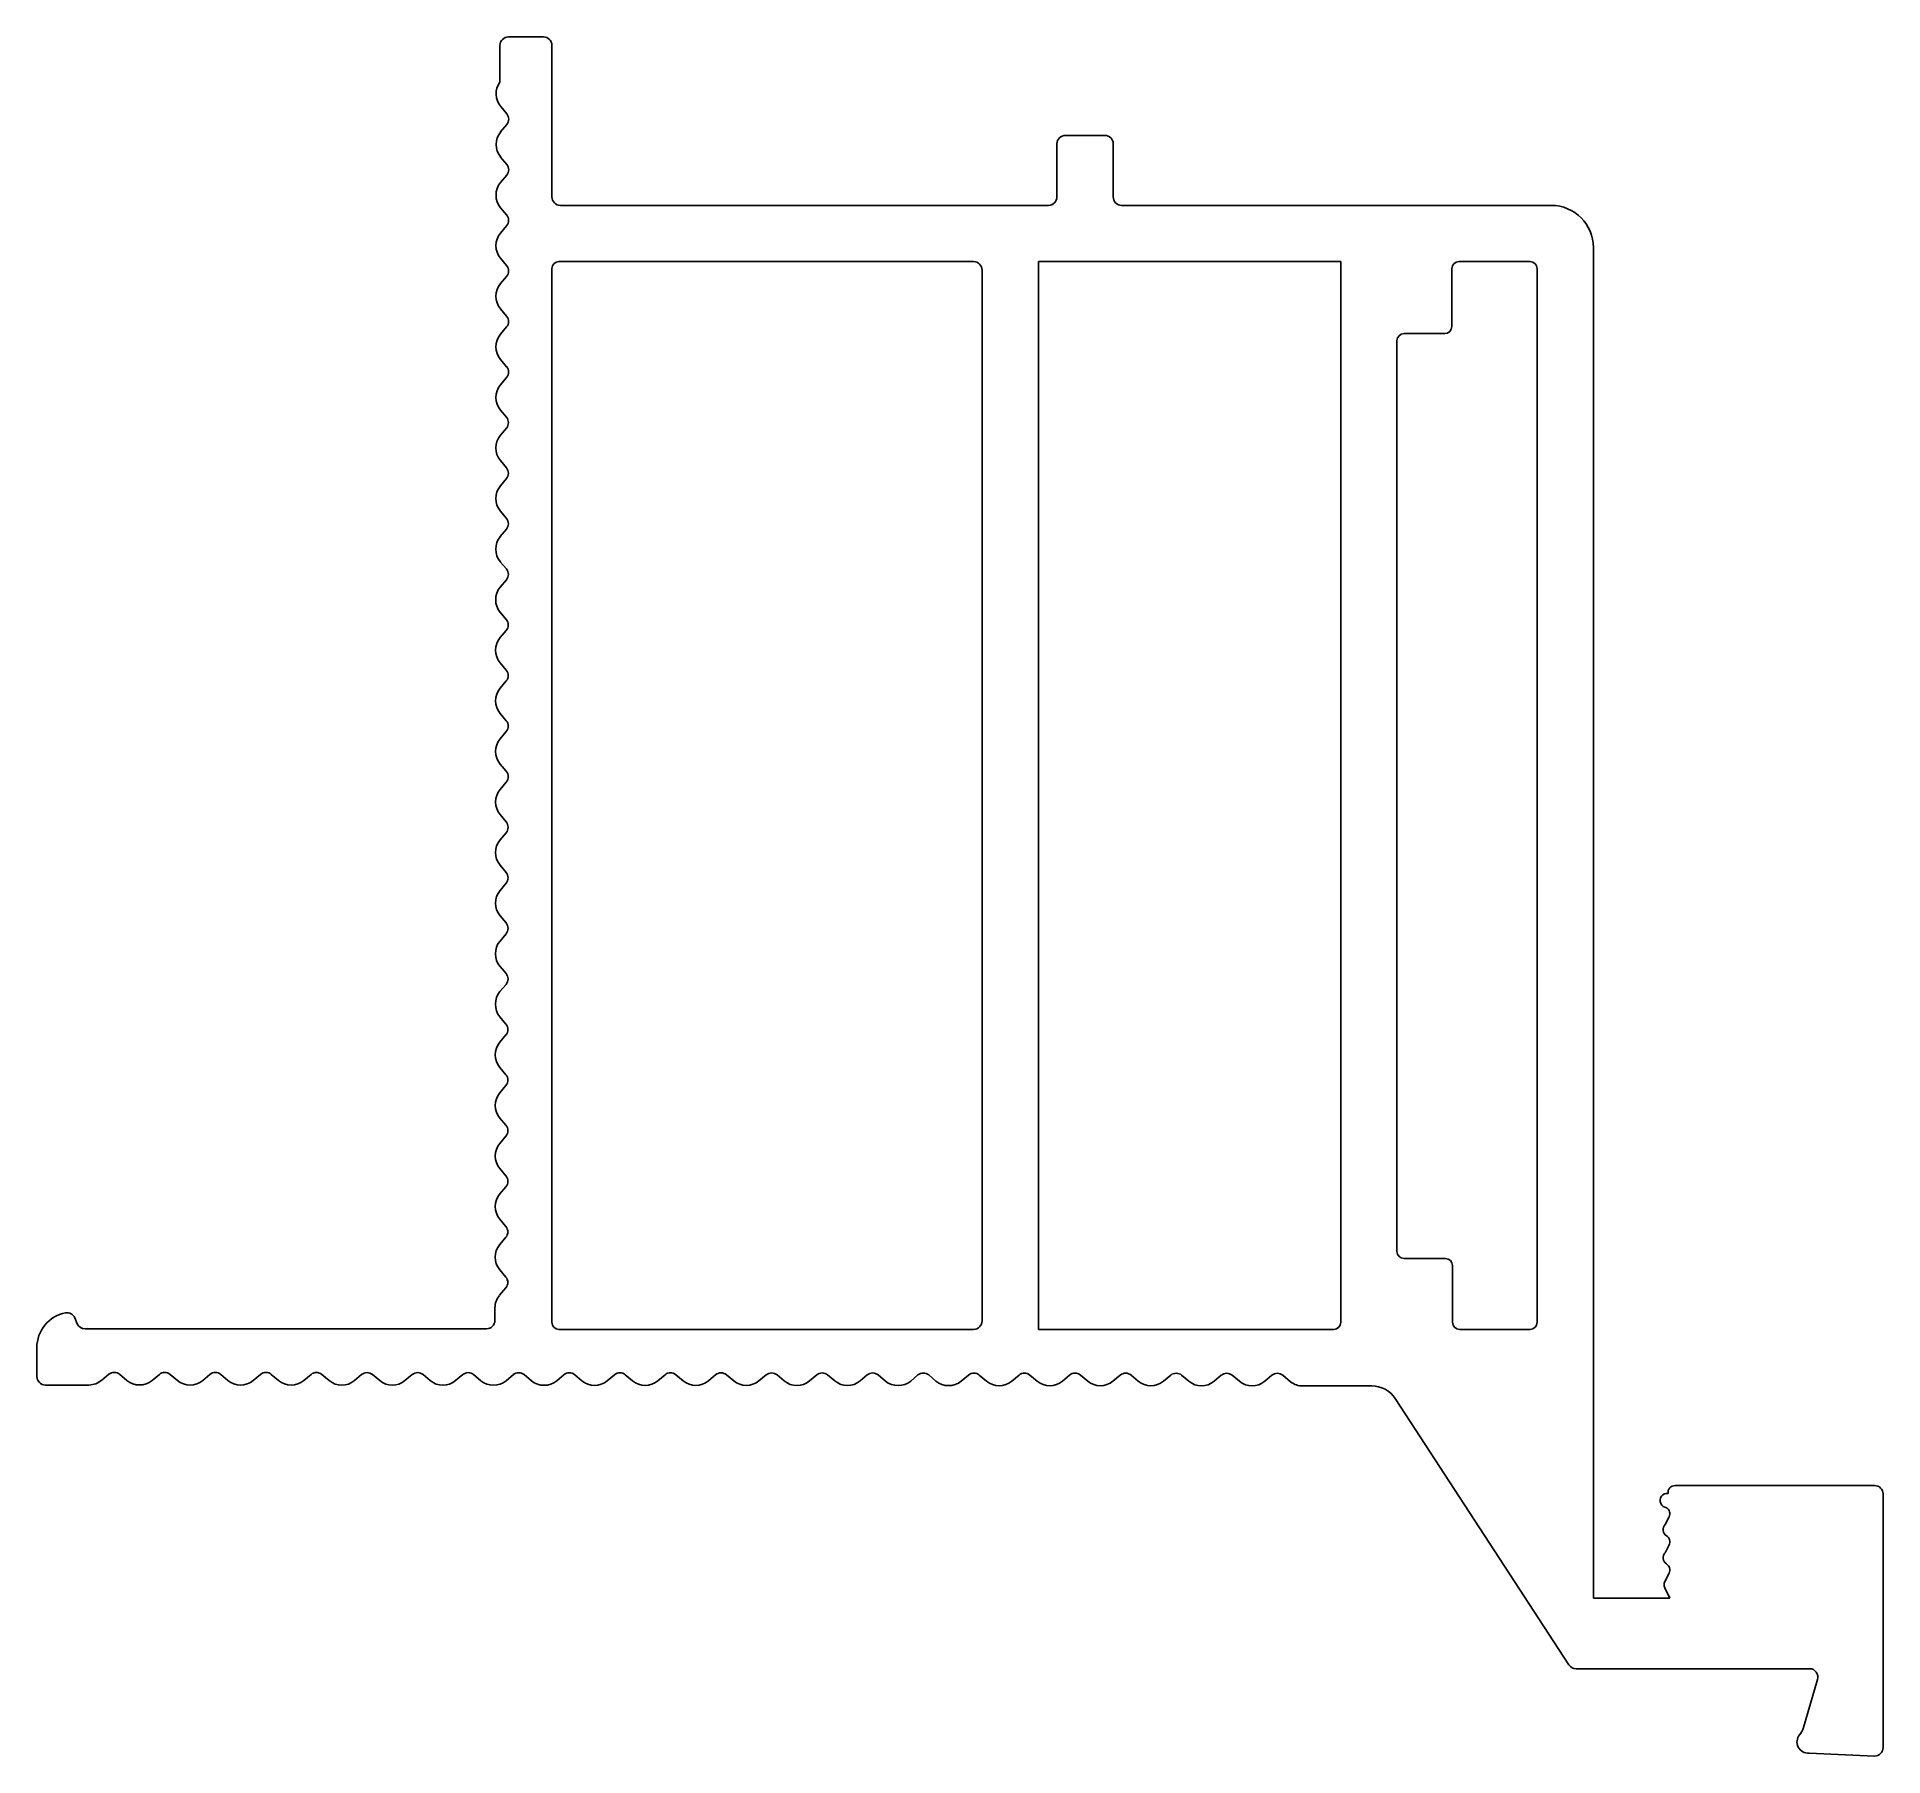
# Model space of a CAD drawing. Extents: x 2258.5 to 2324.2, y 1428.1 to 1489.2.
import ezdxf

# ---------------------------------------------------------------- set-up
doc = ezdxf.new("R2010")
doc.units = 0
doc.layers.get('0').update_dxf_attribs({"linetype": 'CONTINUOUS'})

msp = doc.modelspace()

# ---------------------------------------------------------------- linework, layer by layer
for p, q in [((2274.963, 1488.895), (2274.963, 1487.584)), ((2276.51, 1489.195), (2275.263, 1489.195)), ((2276.81, 1483.504), (2276.81, 1488.895)), ((2274.989, 1486.717), (2275.203, 1486.461)), ((2275.203, 1486.075), (2274.987, 1485.818)), ((2294.773, 1485.393), (2294.773, 1483.504)), ((2296.473, 1485.693), (2295.073, 1485.693)), ((2296.773, 1483.504), (2296.773, 1485.393)), ((2274.987, 1484.919), (2275.202, 1484.662)), ((2275.202, 1484.277), (2274.986, 1484.019)), ((2274.986, 1483.12), (2275.2, 1482.863)), ((2294.473, 1483.204), (2277.11, 1483.204)), ((2312.352, 1483.204), (2297.073, 1483.204)), ((2275.2, 1482.478), (2274.984, 1482.221)), ((2313.852, 1433.675), (2313.852, 1481.704)), ((2274.984, 1481.321), (2275.199, 1481.065)), ((2276.81, 1443.48), (2276.81, 1480.953)), ((2277.06, 1481.203), (2291.81, 1481.203)), ((2292.11, 1480.903), (2292.11, 1443.53)), ((2294.113, 1443.23), (2294.113, 1481.203)), ((2294.113, 1481.203), (2304.868, 1481.203)), ((2304.868, 1481.203), (2304.868, 1443.48)), ((2308.819, 1478.893), (2308.819, 1480.953)), ((2309.069, 1481.203), (2311.6, 1481.203)), ((2311.85, 1480.953), (2311.85, 1443.48)), ((2275.199, 1480.679), (2274.983, 1480.422)), ((2274.983, 1479.523), (2275.197, 1479.266)), ((2275.197, 1478.881), (2274.981, 1478.623)), ((2306.867, 1446.001), (2306.867, 1478.393)), ((2307.117, 1478.643), (2308.569, 1478.643)), ((2274.981, 1477.724), (2275.196, 1477.467)), ((2275.196, 1477.082), (2274.98, 1476.824)), ((2274.98, 1475.925), (2275.194, 1475.669)), ((2275.194, 1475.283), (2274.978, 1475.026)), ((2275.193, 1473.485), (2274.977, 1473.227)), ((2274.978, 1474.127), (2275.193, 1473.87)), ((2274.977, 1472.328), (2275.191, 1472.071)), ((2275.191, 1471.686), (2274.975, 1471.428)), ((2274.975, 1470.529), (2275.19, 1470.273)), ((2275.19, 1469.887), (2274.974, 1469.63)), ((2274.974, 1468.731), (2275.188, 1468.474)), ((2275.188, 1468.089), (2274.972, 1467.831)), ((2274.972, 1466.932), (2275.187, 1466.675)), ((2275.187, 1466.29), (2274.971, 1466.032)), ((2274.971, 1465.133), (2275.185, 1464.877)), ((2275.185, 1464.491), (2274.97, 1464.234)), ((2274.97, 1463.334), (2275.184, 1463.078)), ((2275.184, 1462.693), (2274.968, 1462.435)), ((2274.968, 1461.536), (2275.182, 1461.279)), ((2275.182, 1460.894), (2274.967, 1460.636)), ((2274.967, 1459.737), (2275.181, 1459.481)), ((2275.181, 1459.095), (2274.965, 1458.838)), ((2274.965, 1457.938), (2275.179, 1457.682)), ((2275.179, 1457.296), (2274.964, 1457.039)), ((2274.964, 1456.14), (2275.178, 1455.883)), ((2275.178, 1455.498), (2274.962, 1455.24)), ((2274.962, 1454.341), (2275.176, 1454.085)), ((2275.176, 1453.699), (2274.961, 1453.442)), ((2274.961, 1452.542), (2275.175, 1452.286)), ((2275.175, 1451.9), (2274.959, 1451.643)), ((2274.959, 1450.744), (2275.174, 1450.487)), ((2275.174, 1450.102), (2274.958, 1449.844)), ((2274.958, 1448.945), (2275.172, 1448.689)), ((2275.172, 1448.303), (2274.956, 1448.046)), ((2274.956, 1447.146), (2275.171, 1446.89)), ((2275.171, 1446.504), (2274.955, 1446.247)), ((2274.955, 1445.348), (2275.171, 1445.09)), ((2308.593, 1445.751), (2307.117, 1445.751)), ((2308.843, 1443.48), (2308.843, 1445.501)), ((2275.171, 1444.705), (2274.948, 1444.44)), ((2274.785, 1443.99), (2274.785, 1443.55)), ((2259.927, 1443.431), (2259.837, 1443.641)), ((2274.485, 1443.25), (2260.203, 1443.25)), ((2291.81, 1443.23), (2277.06, 1443.23)), ((2304.618, 1443.23), (2294.113, 1443.23)), ((2311.6, 1443.23), (2309.093, 1443.23)), ((2258.493, 1442.573), (2258.493, 1441.55)), ((2260.796, 1441.419), (2261.048, 1441.631)), ((2261.434, 1441.631), (2261.691, 1441.415)), ((2262.59, 1441.415), (2262.847, 1441.629)), ((2263.232, 1441.629), (2263.49, 1441.413)), ((2264.389, 1441.413), (2264.646, 1441.628)), ((2265.031, 1441.628), (2265.288, 1441.412)), ((2266.188, 1441.412), (2266.444, 1441.626)), ((2266.83, 1441.626), (2267.087, 1441.41)), ((2267.986, 1441.41), (2268.243, 1441.625)), ((2268.628, 1441.625), (2268.886, 1441.409)), ((2269.785, 1441.409), (2270.042, 1441.623)), ((2270.427, 1441.623), (2270.685, 1441.407)), ((2271.584, 1441.407), (2271.84, 1441.622)), ((2272.226, 1441.622), (2272.483, 1441.406)), ((2273.382, 1441.406), (2273.639, 1441.62)), ((2274.024, 1441.62), (2274.282, 1441.404)), ((2275.181, 1441.404), (2275.438, 1441.619)), ((2275.823, 1441.619), (2276.081, 1441.403)), ((2276.98, 1441.403), (2277.236, 1441.617)), ((2277.622, 1441.617), (2277.879, 1441.401)), ((2278.779, 1441.401), (2279.035, 1441.616)), ((2279.42, 1441.616), (2279.678, 1441.4)), ((2280.577, 1441.4), (2280.834, 1441.614)), ((2281.219, 1441.614), (2281.477, 1441.399)), ((2282.376, 1441.399), (2282.632, 1441.613)), ((2283.018, 1441.613), (2283.275, 1441.397)), ((2284.175, 1441.397), (2284.431, 1441.611)), ((2284.816, 1441.611), (2285.074, 1441.396)), ((2285.973, 1441.396), (2286.23, 1441.61)), ((2286.615, 1441.61), (2286.873, 1441.394)), ((2287.772, 1441.394), (2288.028, 1441.608)), ((2288.414, 1441.608), (2288.671, 1441.393)), ((2289.571, 1441.393), (2289.827, 1441.607)), ((2290.213, 1441.607), (2290.47, 1441.391)), ((2291.369, 1441.391), (2291.626, 1441.605)), ((2292.011, 1441.605), (2292.269, 1441.39)), ((2293.168, 1441.39), (2293.424, 1441.604)), ((2293.81, 1441.604), (2294.067, 1441.388)), ((2294.967, 1441.388), (2295.223, 1441.603)), ((2295.609, 1441.603), (2295.866, 1441.387)), ((2296.765, 1441.387), (2297.022, 1441.601)), ((2297.407, 1441.601), (2297.665, 1441.385)), ((2298.564, 1441.385), (2298.82, 1441.6)), ((2299.206, 1441.6), (2299.463, 1441.384)), ((2300.363, 1441.384), (2300.619, 1441.598)), ((2301.005, 1441.598), (2301.262, 1441.382)), ((2302.161, 1441.382), (2302.419, 1441.598)), ((2302.804, 1441.598), (2303.083, 1441.365)), ((2258.793, 1441.25), (2260.344, 1441.25)), ((2303.519, 1441.219), (2305.967, 1441.219)), ((2306.805, 1440.765), (2312.984, 1431.296)), ((2323.856, 1437.675), (2316.757, 1437.675)), ((2324.156, 1428.354), (2324.156, 1437.375)), ((2316.546, 1436.563), (2316.408, 1436.287)), ((2316.546, 1435.563), (2316.408, 1435.287)), ((2316.546, 1434.563), (2316.395, 1434.261)), ((2316.576, 1433.675), (2313.852, 1433.675)), ((2316.395, 1434.037), (2316.576, 1433.675)), ((2313.236, 1431.16), (2321.541, 1431.16)), ((2321.829, 1430.775), (2321.322, 1429.065)), ((2321.523, 1428.157), (2323.856, 1428.054))]:
    msp.add_line(p, q)
for centre, radius, start, end in [((2275.263, 1488.895), 0.3, 90, 180), ((2276.51, 1488.895), 0.3, 0, 90), ((2275.525, 1487.167), 0.7, 143.45344, 219.96671), ((2274.973, 1486.268), 0.3, 320.03329, 39.96671), ((2275.524, 1485.368), 0.7, 140.03329, 219.96671), ((2295.073, 1485.393), 0.3, 90, 180), ((2296.473, 1485.393), 0.3, 0, 90), ((2274.972, 1484.469), 0.3, 320.03329, 39.96671), ((2275.522, 1483.57), 0.7, 140.03329, 219.96671), ((2277.11, 1483.504), 0.3, 180, 270), ((2294.473, 1483.504), 0.3, 270, 360), ((2297.073, 1483.504), 0.3, 180, 270), ((2274.97, 1482.671), 0.3, 320.03329, 39.96671), ((2312.352, 1481.704), 1.5, 0, 90), ((2275.521, 1481.771), 0.7, 140.03329, 219.96671), ((2274.969, 1480.872), 0.3, 320.03329, 39.96671), ((2277.06, 1480.953), 0.25, 90, 180), ((2291.81, 1480.903), 0.3, 0, 90), ((2309.069, 1480.953), 0.25, 90, 180), ((2311.6, 1480.953), 0.25, 0, 90), ((2275.519, 1479.972), 0.7, 140.03329, 219.96671), ((2274.967, 1479.073), 0.3, 320.03329, 39.96671), ((2308.569, 1478.893), 0.25, 270, 0), ((2275.518, 1478.174), 0.7, 140.03329, 219.96671), ((2307.117, 1478.393), 0.25, 90, 180), ((2274.966, 1477.275), 0.3, 320.03329, 39.96671), ((2275.516, 1476.375), 0.7, 140.03329, 219.96671), ((2274.964, 1475.476), 0.3, 320.03329, 39.96671), ((2275.515, 1474.576), 0.7, 140.03329, 219.96671), ((2274.963, 1473.677), 0.3, 320.03329, 39.96671), ((2275.513, 1472.778), 0.7, 140.03329, 219.96671), ((2274.961, 1471.879), 0.3, 320.03329, 39.96671), ((2275.512, 1470.979), 0.7, 140.03329, 219.96671), ((2274.96, 1470.08), 0.3, 320.03329, 39.96671), ((2275.51, 1469.18), 0.7, 140.03329, 219.96671), ((2274.958, 1468.281), 0.3, 320.03329, 39.96671), ((2275.509, 1467.381), 0.7, 140.03329, 219.96671), ((2274.957, 1466.483), 0.3, 320.03329, 39.96671), ((2275.507, 1465.583), 0.7, 140.03329, 219.96671), ((2274.955, 1464.684), 0.3, 320.03329, 39.96671), ((2275.506, 1463.784), 0.7, 140.03329, 219.96671), ((2274.954, 1462.885), 0.3, 320.03329, 39.96671), ((2275.505, 1461.985), 0.7, 140.03329, 219.96671), ((2274.952, 1461.087), 0.3, 320.03329, 39.96671), ((2275.503, 1460.187), 0.7, 140.03329, 219.96671), ((2274.951, 1459.288), 0.3, 320.03329, 39.96671), ((2275.502, 1458.388), 0.7, 140.03329, 219.96671), ((2274.949, 1457.489), 0.3, 320.03329, 39.96671), ((2275.5, 1456.589), 0.7, 140.03329, 219.96671), ((2274.948, 1455.691), 0.3, 320.03329, 39.96671), ((2275.499, 1454.791), 0.7, 140.03329, 219.96671), ((2274.947, 1453.892), 0.3, 320.03329, 39.96671), ((2275.497, 1452.992), 0.7, 140.03329, 219.96671), ((2274.945, 1452.093), 0.3, 320.03329, 39.96671), ((2275.496, 1451.193), 0.7, 140.03329, 219.96671), ((2275.494, 1449.395), 0.7, 140.03329, 219.96671), ((2274.944, 1450.294), 0.3, 320.03329, 39.96671), ((2274.942, 1448.496), 0.3, 320.03329, 39.96671), ((2275.493, 1447.596), 0.7, 140.03329, 219.96671), ((2274.941, 1446.697), 0.3, 320.03329, 39.96671), ((2275.491, 1445.797), 0.7, 140.03329, 219.96671), ((2307.117, 1446.001), 0.25, 180, 270), ((2308.593, 1445.501), 0.25, 0, 90), ((2274.941, 1444.898), 0.3, 320.03329, 39.96671), ((2275.485, 1443.99), 0.7, 140.03329, 180), ((2259.739, 1442.593), 1.247, 100.58735, 180.89952), ((2259.562, 1443.522), 0.3, 23.2562, 99.83869), ((2260.203, 1443.55), 0.3, 203.2562, 270), ((2274.485, 1443.55), 0.3, 270, 360), ((2277.06, 1443.48), 0.25, 180, 270), ((2291.81, 1443.53), 0.3, 270, 0), ((2304.618, 1443.48), 0.25, 270, 0), ((2309.093, 1443.48), 0.25, 180, 270), ((2311.6, 1443.48), 0.25, 270, 0), ((2258.793, 1441.55), 0.3, 180, 270), ((2260.329, 1441.977), 0.727, 271.19684, 309.96671), ((2261.241, 1441.401), 0.3, 50.03329, 129.96671), ((2262.141, 1441.951), 0.7, 230.03329, 309.96671), ((2263.04, 1441.399), 0.3, 50.03329, 129.96671), ((2263.939, 1441.95), 0.7, 230.03329, 309.96671), ((2264.838, 1441.398), 0.3, 50.03329, 129.96671), ((2265.738, 1441.948), 0.7, 230.03329, 309.96671), ((2266.637, 1441.396), 0.3, 50.03329, 129.96671), ((2267.537, 1441.947), 0.7, 230.03329, 309.96671), ((2268.436, 1441.395), 0.3, 50.03329, 129.96671), ((2269.335, 1441.945), 0.7, 230.03329, 309.96671), ((2270.234, 1441.393), 0.3, 50.03329, 129.96671), ((2271.134, 1441.944), 0.7, 230.03329, 309.96671), ((2272.033, 1441.392), 0.3, 50.03329, 129.96671), ((2272.933, 1441.942), 0.7, 230.03329, 309.96671), ((2273.832, 1441.39), 0.3, 50.03329, 129.96671), ((2274.732, 1441.941), 0.7, 230.03329, 309.96671), ((2275.63, 1441.389), 0.3, 50.03329, 129.96671), ((2276.53, 1441.939), 0.7, 230.03329, 309.96671), ((2277.429, 1441.387), 0.3, 50.03329, 129.96671), ((2278.329, 1441.938), 0.7, 230.03329, 309.96671), ((2279.228, 1441.386), 0.3, 50.03329, 129.96671), ((2280.128, 1441.937), 0.7, 230.03329, 309.96671), ((2281.026, 1441.384), 0.3, 50.03329, 129.96671), ((2281.926, 1441.935), 0.7, 230.03329, 309.96671), ((2282.825, 1441.383), 0.3, 50.03329, 129.96671), ((2283.725, 1441.934), 0.7, 230.03329, 309.96671), ((2284.624, 1441.381), 0.3, 50.03329, 129.96671), ((2285.524, 1441.932), 0.7, 230.03329, 309.96671), ((2286.422, 1441.38), 0.3, 50.03329, 129.96671), ((2287.322, 1441.931), 0.7, 230.03329, 309.96671), ((2288.221, 1441.379), 0.3, 50.03329, 129.96671), ((2289.121, 1441.929), 0.7, 230.03329, 309.96671), ((2290.02, 1441.377), 0.3, 50.03329, 129.96671), ((2290.92, 1441.928), 0.7, 230.03329, 309.96671), ((2291.818, 1441.376), 0.3, 50.03329, 129.96671), ((2292.718, 1441.926), 0.7, 230.03329, 309.96671), ((2293.617, 1441.374), 0.3, 50.03329, 129.96671), ((2294.517, 1441.925), 0.7, 230.03329, 309.96671), ((2295.416, 1441.373), 0.3, 50.03329, 129.96671), ((2296.316, 1441.923), 0.7, 230.03329, 309.96671), ((2297.215, 1441.371), 0.3, 50.03329, 129.96671), ((2298.114, 1441.922), 0.7, 230.03329, 309.96671), ((2299.013, 1441.37), 0.3, 50.03329, 129.96671), ((2299.913, 1441.92), 0.7, 230.03329, 309.96671), ((2300.812, 1441.368), 0.3, 50.03329, 129.96671), ((2301.712, 1441.919), 0.7, 230.03329, 309.96671), ((2302.611, 1441.368), 0.3, 50.03329, 129.96671), ((2303.494, 1441.868), 0.65, 230.81016, 272.23756), ((2305.967, 1440.219), 1, 33.12794, 90), ((2316.478, 1437.141), 0.254, 82.91238, 264.72925), ((2316.757, 1437.425), 0.25, 90, 187.42279), ((2323.856, 1437.375), 0.3, 0, 90), ((2316.323, 1436.675), 0.25, 333.43495, 58.28253), ((2316.579, 1436.105), 0.25, 133.10497, 240.04982), ((2316.323, 1435.675), 0.25, 333.43495, 58.28253), ((2316.579, 1435.105), 0.25, 133.10497, 240.04982), ((2316.323, 1434.675), 0.25, 333.43495, 58.28253), ((2316.619, 1434.149), 0.25, 153.43495, 206.56505), ((2313.236, 1431.46), 0.3, 213.12794, 270), ((2321.541, 1430.86), 0.3, 343.49492, 90), ((2320.651, 1429.264), 0.7, 319.97291, 343.49492), ((2321.494, 1428.556), 0.4, 139.97291, 274.12978), ((2323.856, 1428.354), 0.3, 270, 0)]:
    msp.add_arc(centre, radius, start, end)

doc.saveas('drawing.dxf')
